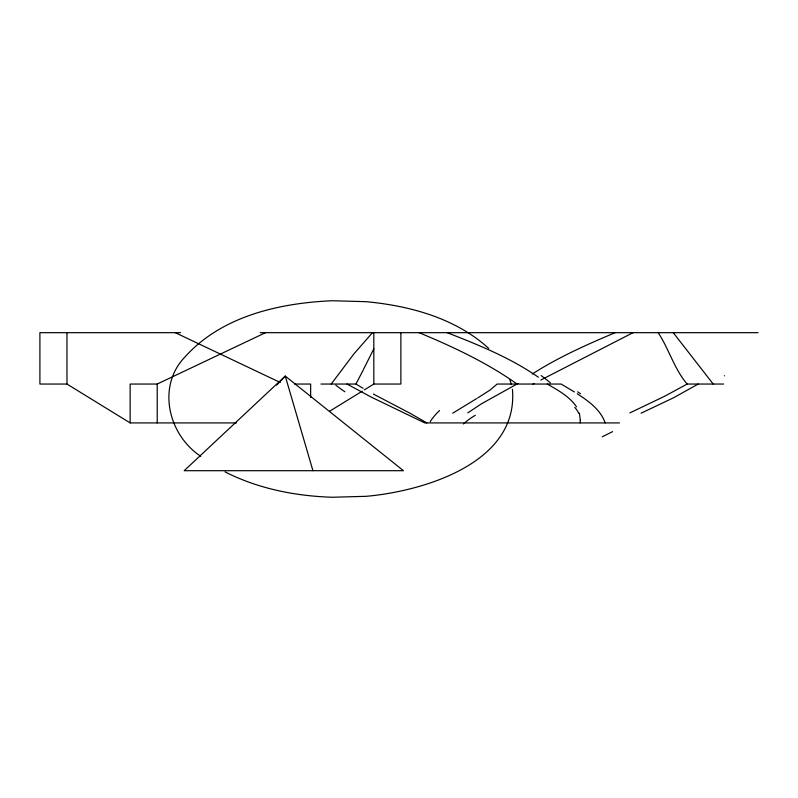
<?xml version="1.0" encoding="UTF-8"?>
<svg xmlns="http://www.w3.org/2000/svg" width="798" height="798" viewBox="0 0 798 798"><rect width="100%" height="100%" fill="white"/><g stroke="black" fill="none" stroke-linecap="round" stroke-linejoin="round"><path stroke-width="1.2" d="M580.266 422.92L580.266 420.187M363.589 369.195L373.883 348.726M363.22 370.003L355.968 384.047L320.986 384.047M331.2 384.047L353.863 353.943L372.476 332.676M276.677 385.085L285.265 376.077L403.439 470.7L184.188 470.7L285.265 376.077L312.936 470.7M467.798 412.895L481.483 403.788L518.002 383.449M452.705 413.204L476.586 398.621M532.246 374.013C558.281 357.285 586.67 344.726 615.088 332.676M329.584 411.259L362.232 391.17M364.337 389.873L373.813 384.047L400.885 384.047L400.885 332.676M698.15 384.047L673.692 397.713L641.063 413.204M477.603 398.012L489.942 390.122L497.134 384.047L561.144 384.047L574.37 391.938M723.567 384.047L687.128 384.047L664.754 396.197L629.901 412.895M532.984 384.047L534.161 383.449M540.805 380.038L633.033 332.676M236.407 422.92L130.144 422.92L130.144 384.047L157.216 384.047L265.515 332.676M180.577 332.676L39.9 332.676L39.9 384.047L66.972 384.047L130.144 422.92M260.208 332.676L758.1 332.676M294.642 384.047L310.641 384.047L310.641 397.414M619.457 422.92L424.755 422.92L370.651 396.806L347.06 384.047M447.169 332.676C478.69 344.965 510.451 357.833 538.391 377.225M419.11 332.676C453.174 346.871 486.87 362.621 517.074 384.047M175.271 332.676L280.218 382.461M225.066 471.887C258.183 488.745 295.459 496.077 332.397 497.254L366.142 496.316C423.648 491.219 518.86 462.94 512.426 389.354M373.384 394.072L409.943 413.204L426.85 422.92M547.298 384.047C557.912 390.212 569.443 396.387 576.495 406.82M363.07 388.297L355.968 384.047M577.273 393.763C588.505 401.085 600.635 409.693 605.183 422.92M200.747 456.286C168.368 435.03 156.478 386.362 184.996 356.935C221.674 316.018 279.569 302.981 332.397 300.746L366.142 301.684C409.943 305.814 455.528 318.113 488.725 348.427M673.263 332.676L713.203 384.047M687.128 384.047C674.21 368.885 669.013 349.105 658.18 332.676M509.942 379.808L511.388 384.566M579.418 413.204L580.266 420.037M373.813 332.676L373.813 384.047M157.216 384.047L157.216 422.92M66.972 332.676L66.972 384.047M430.222 421.643A182.782 77.087 1 0 1 439.538 410.571M463.458 423.967A115.68 50.244 -0.8 0 1 475.339 415.259M344.906 391.788A197.595 50.653 15.5 0 1 335.828 385.175M541.144 375.579A93.516 50.164 24.9 0 1 550.391 382.88M577.642 391.838A237.575 71.83 11.6 0 1 580.505 393.693M574.789 407.399A93.196 45.715 -10.4 0 1 578.819 413.354M724.504 375.718A194.812 12.698 -25.7 0 1 724.375 375.808M602.251 436.805A124.797 9.087 -27.1 0 1 612.605 431.648"/></g></svg>
